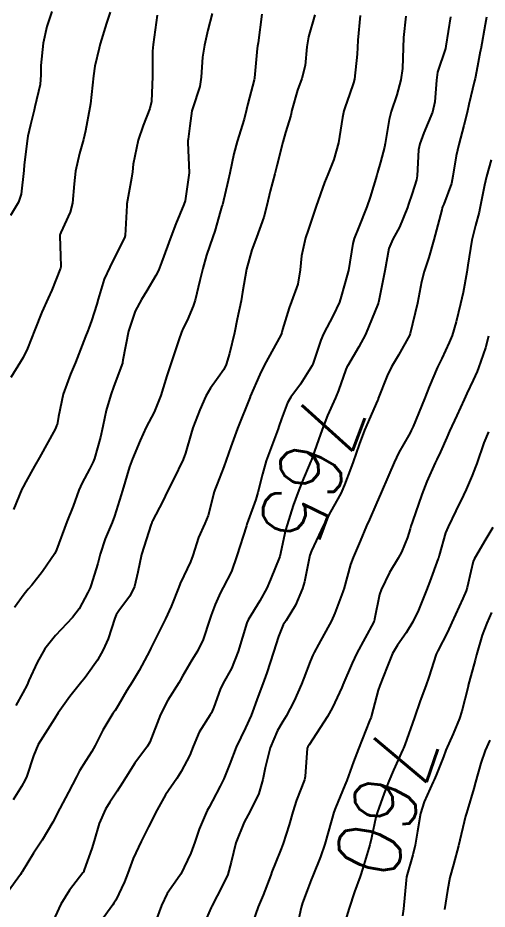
# Model space of a CAD drawing. Header units: metres. Extents: x 318500 to 325275, y 7408834 to 7428799.
# Drawn here: x 319879.8 to 319909.2, y 7410968.1 to 7411024 of the extents above; entities that cross this region are included whole.
import ezdxf
from ezdxf.enums import TextEntityAlignment as Align

# ---------------------------------------------------------------- set-up
doc = ezdxf.new("R2010")
doc.units = ezdxf.units.M
doc.header["$MEASUREMENT"] = 0
for name, color, linetype in [('Cotas', 45, 'Continuous'), ('Curvas de Nivel 1m', 11, 'Continuous'), ('Curvas de Nivel 5m', 15, 'Continuous')]:
    doc.layers.add(name, color=color, linetype=linetype)
doc.styles.add('Style-STANDARD', font='STANDARD.shx')

msp = doc.modelspace()

# ---------------------------------------------------------------- linework, layer by layer
at = {"layer": 'Curvas de Nivel 1m', "flags": 128}
for points, elevation in [([(319881.9, 7411024.431), (319881.603, 7411023.479), (319881.368, 7411022.439), (319881.219, 7411021.044), (319881.223, 7411020.441), (319881.187, 7411019.855), (319880.847, 7411018.446), (319880.79, 7411018.234), (319880.563, 7411017.324), (319880.406, 7411016.598), (319880.385, 7411016.452), (319880.178, 7411014.809), (319880.146, 7411014.454), (319879.991, 7411012.971), (319879.814, 7411012.457), (319879.315, 7411011.634)], 773), ([(319885.578, 7411024.381), (319885.347, 7411023.685), (319884.952, 7411022.387), (319884.885, 7411022.13), (319884.616, 7411021.005), (319884.514, 7411020.391), (319884.336, 7411018.642), (319884.302, 7411018.394), (319884.015, 7411016.941), (319883.89, 7411016.4), (319883.645, 7411015.508), (319883.392, 7411014.407), (319883.308, 7411013.618), (319883.214, 7411012.409), (319883.066, 7411011.836), (319882.472, 7411010.56), (319882.427, 7411010.465), (319882.413, 7411010.421), (319882.401, 7411010.353), (319882.457, 7411009.084), (319882.482, 7411008.451), (319882.479, 7411008.42), (319882.473, 7411008.396), (319882.449, 7411008.327), (319881.912, 7411006.943), (319881.678, 7411006.431), (319881.277, 7411005.566), (319880.847, 7411004.443), (319880.378, 7411003.281), (319880.105, 7411002.721), (319879.941, 7411002.454), (319879.343, 7411001.472)], 772), ([(319901.25, 7411024.171), (319901.106, 7411022.635), (319901.087, 7411022.173), (319901.061, 7411021.746), (319900.901, 7411020.176), (319900.844, 7411019.939), (319900.596, 7411019.224), (319900.314, 7411018.454), (319900.233, 7411018.185), (319900.159, 7411017.769), (319899.898, 7411016.19), (319899.599, 7411015.139), (319899.219, 7411014.2), (319899.02, 7411013.705), (319898.5, 7411012.21), (319897.988, 7411010.712), (319897.823, 7411010.217), (319897.583, 7411009.095), (319897.499, 7411008.22), (319897.35, 7411007.308), (319896.954, 7411006.225), (319896.802, 7411005.841), (319896.394, 7411004.469), (319896.342, 7411004.279), (319896.325, 7411004.231), (319896.27, 7411004.113), (319895.258, 7411002.247), (319894.956, 7411001.656), (319894.365, 7411000.26), (319894.357, 7411000.243), (319894.339, 7411000.19), (319893.553, 7410998.271), (319893.136, 7410997.115), (319892.849, 7410996.282), (319892.701, 7410995.866), (319892.267, 7410994.729), (319892.142, 7410994.411), (319892.102, 7410994.292), (319891.723, 7410992.81), (319891.509, 7410992.297), (319891.108, 7410991.414), (319890.767, 7410990.304), (319890.616, 7410989.894), (319890.191, 7410989.02), (319889.958, 7410988.539), (319889.873, 7410988.315), (319889.398, 7410987.085), (319889.034, 7410986.327), (319888.131, 7410984.475), (319888.063, 7410984.341), (319887.388, 7410983.073), (319886.951, 7410982.357), (319886.622, 7410981.833), (319886.078, 7410980.889), (319885.881, 7410980.564), (319885.744, 7410980.373), (319885.103, 7410979.336), (319884.629, 7410978.384), (319884.424, 7410978.007), (319884.035, 7410977.414), (319883.641, 7410976.781), (319883.449, 7410976.399), (319882.954, 7410975.457), (319882.403, 7410974.414), (319881.981, 7410973.567), (319881.298, 7410972.43), (319880.768, 7410971.628), (319880.053, 7410970.448), (319880.009, 7410970.379), (319879.937, 7410970.278), (319879.169, 7410969.21)], 767), ([(319898.412, 7411024.212), (319898.019, 7411022.843), (319897.911, 7411022.217), (319897.8, 7411021.04), (319897.604, 7411020.22), (319897.333, 7411019.489), (319896.974, 7411018.226), (319896.898, 7411017.906), (319896.566, 7411016.83), (319896.4, 7411016.232), (319896.037, 7411014.738), (319895.906, 7411014.239), (319895.61, 7411013.147), (319895.406, 7411012.246), (319895.207, 7411011.531), (319894.748, 7411010.256), (319894.462, 7411009.471), (319894.118, 7411008.265), (319893.877, 7411006.819), (319893.79, 7411006.269), (319893.549, 7411005.127), (319893.377, 7411004.275), (319893.065, 7411002.968), (319892.841, 7411002.283), (319892.693, 7411001.957), (319892.357, 7411001.453), (319891.858, 7411000.784), (319891.575, 7411000.298), (319891.192, 7410999.436), (319890.766, 7410998.305), (319890.656, 7410997.957), (319890.294, 7410996.708), (319890.14, 7410996.312), (319889.535, 7410995.057), (319889.169, 7410994.326), (319888.868, 7410993.713), (319888.232, 7410992.465), (319888.193, 7410992.378), (319888.178, 7410992.341), (319888.145, 7410992.257), (319887.545, 7410990.35), (319887.304, 7410989.243), (319887.105, 7410988.356), (319886.794, 7410987.737), (319886.158, 7410986.889), (319885.951, 7410986.574), (319885.87, 7410986.373), (319885.441, 7410985.073), (319885.139, 7410984.38), (319884.771, 7410983.732), (319884.106, 7410982.778), (319883.931, 7410982.564), (319883.789, 7410982.395), (319883.037, 7410981.454), (319882.311, 7410980.416), (319882.066, 7410980.055), (319881.046, 7410978.435), (319880.749, 7410977.729), (319880.338, 7410976.445), (319880.238, 7410976.226), (319880.01, 7410975.807), (319879.484, 7410974.969)], 768), ([(319888.512, 7411024.196), (319888.26, 7411022.346), (319888.228, 7411021.94), (319888.22, 7411020.346), (319888.159, 7411018.774), (319888.065, 7411018.348), (319887.637, 7411017.281), (319887.323, 7411016.358), (319887.016, 7411014.844), (319886.962, 7411014.364), (319886.914, 7411013.974), (319886.618, 7411012.368), (319886.606, 7411012.261), (319886.505, 7411010.369), (319886.469, 7411010.232), (319885.844, 7411008.988), (319885.548, 7411008.379), (319885.197, 7411007.624), (319884.813, 7411006.386), (319884.73, 7411006.072), (319884.399, 7411005.01), (319884.233, 7411004.552), (319884.17, 7411004.393), (319884.02, 7411004.03), (319883.384, 7411002.405), (319883.088, 7411001.68), (319882.627, 7411000.416), (319882.319, 7410999.025), (319882.233, 7410998.499), (319882.212, 7410998.421), (319882.115, 7410998.23), (319881.137, 7410996.437), (319880.831, 7410995.893), (319880.267, 7410994.916), (319880.101, 7410994.613), (319880.025, 7410994.452), (319879.513, 7410993.185)], 771), ([(319895.081, 7411024.254), (319894.854, 7411022.468), (319894.819, 7411022.257), (319894.798, 7411022.097), (319894.635, 7411020.26), (319894.633, 7411020.236), (319894.608, 7411020.14), (319894.217, 7411018.634), (319894.133, 7411018.267), (319893.971, 7411017.666), (319893.53, 7411016.275), (319893.327, 7411015.5), (319893.08, 7411014.282), (319892.984, 7411013.822), (319892.612, 7411012.288), (319892.586, 7411012.202), (319892.494, 7411011.909), (319892.13, 7411010.638), (319892.021, 7411010.294), (319891.624, 7411009.133), (319891.376, 7411008.301), (319891.193, 7411007.548), (319890.897, 7411006.305), (319890.783, 7411005.938), (319890.401, 7411005.032), (319890.155, 7411004.552), (319890.042, 7411004.315), (319889.884, 7411003.817), (319889.386, 7411002.325), (319889.126, 7411001.561), (319888.758, 7411000.334), (319888.324, 7410999.28), (319887.836, 7410998.347), (319887.457, 7410997.508), (319886.981, 7410996.36), (319886.789, 7410995.856), (319886.339, 7410994.369), (319886.319, 7410994.309), (319886.256, 7410994.101), (319885.848, 7410992.762), (319885.703, 7410992.375), (319885.252, 7410991.347), (319884.933, 7410990.383), (319884.787, 7410989.798), (319884.354, 7410988.388), (319884.304, 7410988.263), (319884.174, 7410987.971), (319883.614, 7410986.943), (319883.201, 7410986.404), (319882.138, 7410985.267), (319881.464, 7410984.43), (319880.982, 7410983.572), (319880.475, 7410982.444), (319880.353, 7410982.189), (319880.089, 7410981.685), (319879.654, 7410980.876)], 769), ([(319904.121, 7411024.135), (319903.986, 7411022.797), (319903.951, 7411022.137), (319903.906, 7411020.851), (319903.807, 7411020.138), (319903.55, 7411019.186), (319903.204, 7411018.144), (319903.07, 7411017.65), (319902.82, 7411016.147), (319902.783, 7411015.921), (319902.542, 7411014.976), (319902.353, 7411014.333), (319902.3, 7411014.153), (319901.885, 7411012.784), (319901.669, 7411012.162), (319901.16, 7411010.843), (319900.878, 7411010.174), (319900.791, 7411009.859), (319900.519, 7411008.179), (319900.507, 7411008.121), (319900.446, 7411007.883), (319900.069, 7411006.542), (319899.951, 7411006.187), (319899.561, 7411005.342), (319898.958, 7411004.202), (319898.789, 7411003.809), (319898.375, 7411002.544), (319898.288, 7411002.293), (319898.247, 7411002.211), (319897.518, 7411001.053), (319896.911, 7411000.224), (319896.696, 7410999.865), (319896.319, 7410998.863), (319896.162, 7410998.382), (319896.112, 7410998.233), (319895.987, 7410997.915), (319895.366, 7410996.244), (319895.123, 7410995.402), (319894.841, 7410994.251), (319894.708, 7410993.799), (319894.233, 7410992.486), (319894.173, 7410992.319), (319894.154, 7410992.261), (319894.119, 7410992.152), (319893.525, 7410990.27), (319893.179, 7410989.291), (319892.668, 7410988.283), (319892.492, 7410987.968), (319892.164, 7410987.213), (319891.903, 7410986.543), (319891.816, 7410986.293), (319891.4, 7410985.035), (319891.049, 7410984.301), (319890.696, 7410983.73), (319890.106, 7410982.728), (319889.956, 7410982.458), (319889.87, 7410982.313), (319889.191, 7410981.216), (319888.735, 7410980.33), (319888.053, 7410978.591), (319887.914, 7410978.342), (319887.113, 7410977.275), (319886.543, 7410976.362), (319886.352, 7410976.028), (319886.007, 7410975.503), (319885.544, 7410974.827), (319885.269, 7410974.377), (319884.885, 7410973.477), (319884.567, 7410972.384), (319884.429, 7410971.919), (319883.943, 7410970.566), (319883.893, 7410970.438), (319883.858, 7410970.391), (319883.023, 7410969.304), (319882.476, 7410968.412), (319881.897, 7410967.141)], 766), ([(319909.194, 7411024.065), (319909.112, 7411023.609), (319908.829, 7411022.068), (319908.798, 7411021.908), (319908.624, 7411020.985), (319908.471, 7411020.214), (319908.438, 7411020.073), (319908.069, 7411018.596), (319907.967, 7411018.079), (319907.77, 7411017.28), (319907.44, 7411016.087), (319907.279, 7411015.359), (319907.083, 7411014.092), (319906.981, 7411013.635), (319906.504, 7411012.347), (319906.434, 7411012.168), (319906.411, 7411012.101), (319906.374, 7411011.977), (319905.871, 7411010.109), (319905.577, 7411008.999), (319905.283, 7411008.118), (319905.103, 7411007.457), (319904.846, 7411006.124), (319904.401, 7411004.227), (319904.379, 7411004.152), (319904.372, 7411004.13), (319903.657, 7411002.861), (319903.232, 7411002.141), (319902.948, 7411001.558), (319902.396, 7411000.149), (319902.38, 7411000.109), (319902.339, 7411000.025), (319901.539, 7410998.162), (319901.205, 7410997.268), (319900.828, 7410996.172), (319900.681, 7410995.777), (319900.268, 7410994.727), (319900.111, 7410994.334), (319900.035, 7410994.183), (319899.394, 7410993.041), (319898.967, 7410992.199), (319898.214, 7410990.578), (319898.108, 7410990.314), (319898.079, 7410990.211), (319897.756, 7410988.645), (319897.638, 7410988.215), (319897.205, 7410987.179), (319896.606, 7410986.225), (319896.436, 7410985.938), (319896.14, 7410985.218), (319895.811, 7410984.235), (319895.41, 7410982.941), (319895.156, 7410982.244), (319894.861, 7410981.476), (319894.41, 7410980.255), (319894.062, 7410979.486), (319893.468, 7410978.269), (319893.081, 7410977.227), (319892.711, 7410976.28), (319892.481, 7410975.815), (319891.999, 7410974.903), (319891.779, 7410974.506), (319891.664, 7410974.293), (319891.159, 7410973.118), (319890.887, 7410972.301), (319890.639, 7410971.624), (319890.002, 7410970.309), (319889.977, 7410970.272), (319889.939, 7410970.218), (319889.154, 7410969.089), (319888.799, 7410968.327), (319888.136, 7410966.58)], 764), ([(319909.487, 7411015.119), (319909.194, 7411014.063), (319909.061, 7411013.525), (319908.777, 7411012.067), (319908.724, 7411011.841), (319908.489, 7411010.993), (319908.275, 7411010.073), (319908.023, 7411008.51), (319907.957, 7411008.077), (319907.724, 7411006.787), (319907.562, 7411006.083), (319907.284, 7411004.962), (319907.021, 7411004.091), (319906.837, 7411003.65), (319906.378, 7411002.658), (319906.201, 7411002.274), (319906.121, 7411002.104), (319905.594, 7411000.869), (319905.285, 7411000.116), (319904.581, 7410998.385), (319904.467, 7410998.128), (319904.417, 7410998.03), (319904.316, 7410997.842), (319903.684, 7410996.752), (319903.392, 7410996.139), (319903.055, 7410995.366), (319902.531, 7410994.147), (319902.449, 7410993.957), (319902.25, 7410993.478), (319901.84, 7410992.552), (319901.662, 7410992.159), (319901.257, 7410991.201), (319900.815, 7410990.171), (319900.657, 7410989.72), (319900.228, 7410988.179), (319900.215, 7410988.144), (319900.178, 7410988.022), (319899.672, 7410986.672), (319899.452, 7410986.19), (319898.653, 7410984.72), (319898.367, 7410984.206), (319898.288, 7410984.048), (319898.121, 7410983.643), (319897.725, 7410982.595), (319897.579, 7410982.215), (319897.121, 7410981.183), (319896.616, 7410980.225), (319896.405, 7410979.888), (319896.061, 7410979.324), (319895.601, 7410978.237), (319895.3, 7410976.972), (319895.16, 7410976.243), (319894.893, 7410975.36), (319894.362, 7410974.254), (319893.983, 7410973.564), (319893.45, 7410972.268), (319893.17, 7410971.053), (319892.949, 7410970.275), (319892.623, 7410969.586), (319891.941, 7410968.29), (319891.909, 7410968.221), (319891.325, 7410966.867)], 763), ([(319909.319, 7411004.061), (319909.12, 7411003.332), (319908.677, 7411002.067), (319908.594, 7411001.84), (319908.358, 7411001.293), (319907.961, 7411000.46), (319907.788, 7411000.078), (319907.325, 7410999.08), (319906.874, 7410998.092), (319906.706, 7410997.702), (319906.301, 7410996.809), (319906.074, 7410996.323), (319905.969, 7410996.105), (319905.45, 7410994.935), (319905.12, 7410994.117), (319904.549, 7410992.431), (319904.447, 7410992.127), (319904.397, 7410991.968), (319904.229, 7410991.422), (319903.849, 7410990.498), (319903.635, 7410990.136), (319903.101, 7410989.236), (319902.579, 7410988.146), (319902.478, 7410987.844), (319902.152, 7410986.301), (319902.128, 7410986.173), (319902.123, 7410986.15), (319902.092, 7410986.094), (319901.041, 7410984.166), (319900.752, 7410983.54), (319900.171, 7410982.179), (319900.152, 7410982.126), (319900.097, 7410982.008), (319899.513, 7410980.754), (319899.21, 7410980.193), (319898.052, 7410978.407), (319897.972, 7410978.289), (319897.942, 7410978.211), (319897.81, 7410976.426), (319897.762, 7410976.213), (319897.269, 7410974.949), (319897.038, 7410974.22), (319896.803, 7410973.401), (319896.429, 7410972.225), (319896.306, 7410971.885), (319895.952, 7410971.009), (319895.722, 7410970.454), (319895.648, 7410970.234), (319895.172, 7410968.991), (319894.855, 7410968.246), (319894.317, 7410966.676)], 762), ([(319909.317, 7410998.06), (319909.012, 7410997.36), (319908.578, 7410996.067), (319908.501, 7410995.854), (319908.279, 7410995.31), (319907.901, 7410994.44), (319907.737, 7410994.078), (319907.268, 7410993.102), (319906.774, 7410992.092), (319906.619, 7410991.709), (319906.213, 7410990.293), (319906.173, 7410990.138), (319906.16, 7410990.101), (319905.634, 7410988.663), (319905.421, 7410988.111), (319904.916, 7410986.873), (319904.561, 7410986.124), (319904.143, 7410985.452), (319903.592, 7410984.679), (319903.282, 7410984.138), (319902.952, 7410983.308), (319902.496, 7410982.146), (319902.392, 7410981.851), (319902.078, 7410980.663), (319901.97, 7410980.254), (319901.938, 7410980.152), (319901.845, 7410979.931), (319901.157, 7410978.163), (319900.848, 7410977.358), (319900.412, 7410976.174), (319900.304, 7410975.888), (319900.005, 7410975.177), (319899.716, 7410974.462), (319899.615, 7410974.186), (319899.461, 7410973.664), (319899.043, 7410972.194), (319898.773, 7410971.383), (319898.297, 7410970.205), (319898.192, 7410969.95), (319897.926, 7410969.284), (319897.633, 7410968.494), (319897.556, 7410968.214), (319897.271, 7410966.842)], 761), ([(319909.505, 7410986.719), (319909.202, 7410986.06), (319908.922, 7410985.289), (319908.553, 7410984.066), (319908.466, 7410983.726), (319908.104, 7410982.362), (319908.039, 7410982.133), (319908.025, 7410982.071), (319907.633, 7410980.52), (319907.491, 7410980.079), (319907.088, 7410979.113), (319906.643, 7410978.091), (319906.477, 7410977.66), (319906.026, 7410976.509), (319905.904, 7410976.22), (319905.846, 7410976.103), (319905.277, 7410974.835), (319905.044, 7410974.114), (319904.857, 7410972.995), (319904.702, 7410972.119), (319904.559, 7410971.523), (319904.167, 7410970.127), (319904.134, 7410969.93), (319903.973, 7410968.129), (319903.906, 7410967.69)], 759), ([(319909.4, 7410978.713), (319909.104, 7410978.059), (319908.825, 7410977.275), (319908.504, 7410976.065), (319908.394, 7410975.687), (319907.994, 7410974.345), (319907.926, 7410974.136), (319907.904, 7410974.071), (319907.867, 7410973.95), (319907.439, 7410972.078), (319907.117, 7410970.918), (319906.892, 7410970.086), (319906.737, 7410969.279), (319906.551, 7410968.09)], 758)]:
    msp.add_lwpolyline(points, dxfattribs=dict(at, elevation=elevation))
at = {"layer": 'Curvas de Nivel 5m', "flags": 128}
for points, elevation in [([(319891.963, 7411024.297), (319891.7, 7411023.249), (319891.479, 7411022.302), (319891.368, 7411021.564), (319891.276, 7411020.303), (319891.19, 7411019.715), (319890.728, 7411018.309), (319890.699, 7411018.189), (319890.564, 7411017.26), (319890.455, 7411016.408), (319890.441, 7411016.312), (319890.436, 7411016.199), (319890.53, 7411014.31), (319890.266, 7411012.551), (319890.199, 7411012.315), (319889.7, 7411011.104), (319889.406, 7411010.326), (319888.797, 7411008.679), (319888.672, 7411008.337), (319888.607, 7411008.178), (319888.443, 7411007.87), (319887.875, 7411006.902), (319887.527, 7411006.353), (319887.137, 7411005.631), (319886.729, 7411004.365), (319886.372, 7411002.54), (319886.347, 7411002.394), (319886.342, 7411002.37), (319885.806, 7411000.917), (319885.613, 7411000.377), (319885.315, 7410999.39), (319885.105, 7410998.382), (319884.958, 7410997.729), (319884.581, 7410996.387), (319884.508, 7410996.166), (319884.28, 7410995.705), (319883.802, 7410994.861), (319883.61, 7410994.4), (319883.254, 7410993.396), (319882.857, 7410992.411), (319882.212, 7410990.642), (319882.106, 7410990.422), (319881.33, 7410989.295), (319880.645, 7410988.443), (319880.432, 7410988.19), (319880.171, 7410987.875), (319879.571, 7410987.043)], 770), ([(319906.925, 7411024.096), (319906.641, 7411022.246), (319906.603, 7411022.101), (319906.116, 7411020.609), (319906.045, 7411020.108), (319905.953, 7411018.747), (319905.797, 7411018.112), (319905.259, 7411016.812), (319904.992, 7411016.124), (319904.928, 7411015.751), (319904.837, 7411014.125), (319904.787, 7411013.866), (319904.513, 7411013.01), (319904.297, 7411012.338), (319904.227, 7411012.133), (319903.724, 7411010.901), (319903.304, 7411010.142), (319903.063, 7411009.552), (319902.802, 7411008.146), (319902.75, 7411007.842), (319902.422, 7411006.273), (319902.402, 7411006.169), (319902.393, 7411006.15), (319902.382, 7411006.113), (319901.592, 7411004.162), (319901.166, 7411003.391), (319900.456, 7411002.179), (319900.428, 7411002.121), (319900.367, 7411001.959), (319899.891, 7411000.642), (319899.704, 7411000.19), (319899.211, 7410999.085), (319898.867, 7410998.202), (319898.293, 7410996.539), (319898.202, 7410996.299), (319898.168, 7410996.211), (319897.603, 7410994.883), (319897.345, 7410994.219), (319897.048, 7410993.422), (319896.667, 7410992.226), (319896.577, 7410991.876), (319896.21, 7410990.23), (319895.638, 7410988.789), (319895.402, 7410988.242), (319894.959, 7410987.457), (319894.222, 7410986.259), (319894.148, 7410986.079), (319893.61, 7410984.268), (319893.177, 7410983.211), (319892.662, 7410982.282), (319892.481, 7410981.897), (319892.077, 7410980.772), (319891.931, 7410980.432), (319891.845, 7410980.292), (319891.148, 7410979.21), (319890.786, 7410978.303), (319890.575, 7410977.772), (319890.027, 7410976.748), (319889.86, 7410976.475), (319889.746, 7410976.314), (319889.046, 7410975.282), (319888.514, 7410974.332), (319887.979, 7410973.276), (319887.511, 7410972.347), (319887.02, 7410971.288), (319886.683, 7410970.359), (319886.474, 7410969.82), (319885.915, 7410968.681), (319885.807, 7410968.475), (319885.741, 7410968.372), (319884.967, 7410967.312)], 765), ([(319909.578, 7410992.057), (319909.074, 7410991.215), (319908.409, 7410990.068), (319908.353, 7410989.924), (319908.198, 7410989.287), (319907.969, 7410988.288), (319907.901, 7410988.074), (319907.697, 7410987.599), (319907.016, 7410986.087), (319906.747, 7410985.495), (319906.133, 7410984.304), (319906.037, 7410984.101), (319905.558, 7410982.658), (319905.372, 7410982.111), (319905.029, 7410981.172), (319904.667, 7410980.121), (319904.053, 7410978.421), (319903.97, 7410978.211), (319903.936, 7410978.131), (319903.341, 7410976.826), (319903.057, 7410976.14), (319902.764, 7410975.387), (319902.317, 7410974.147), (319902.249, 7410973.886), (319901.974, 7410972.572), (319901.866, 7410972.152), (319901.427, 7410970.679), (319901.251, 7410970.16), (319900.899, 7410969.192), (319900.559, 7410968.17), (319899.982, 7410966.27)], 760)]:
    msp.add_lwpolyline(points, dxfattribs=dict(at, elevation=elevation))

# ---------------------------------------------------------------- texts
at = {"layer": 'Cotas', "style": 'Style-STANDARD'}
for s, rotation, p in [('765', 249.3234, (319898.195, 7410995.663, 765)), ('760', 251.0881, (319902.866, 7410974.798, 760))]:
    msp.add_text(s, height=4, rotation=rotation, dxfattribs=at).set_placement(p, align=Align.MIDDLE_CENTER)

doc.saveas('drawing.dxf')
